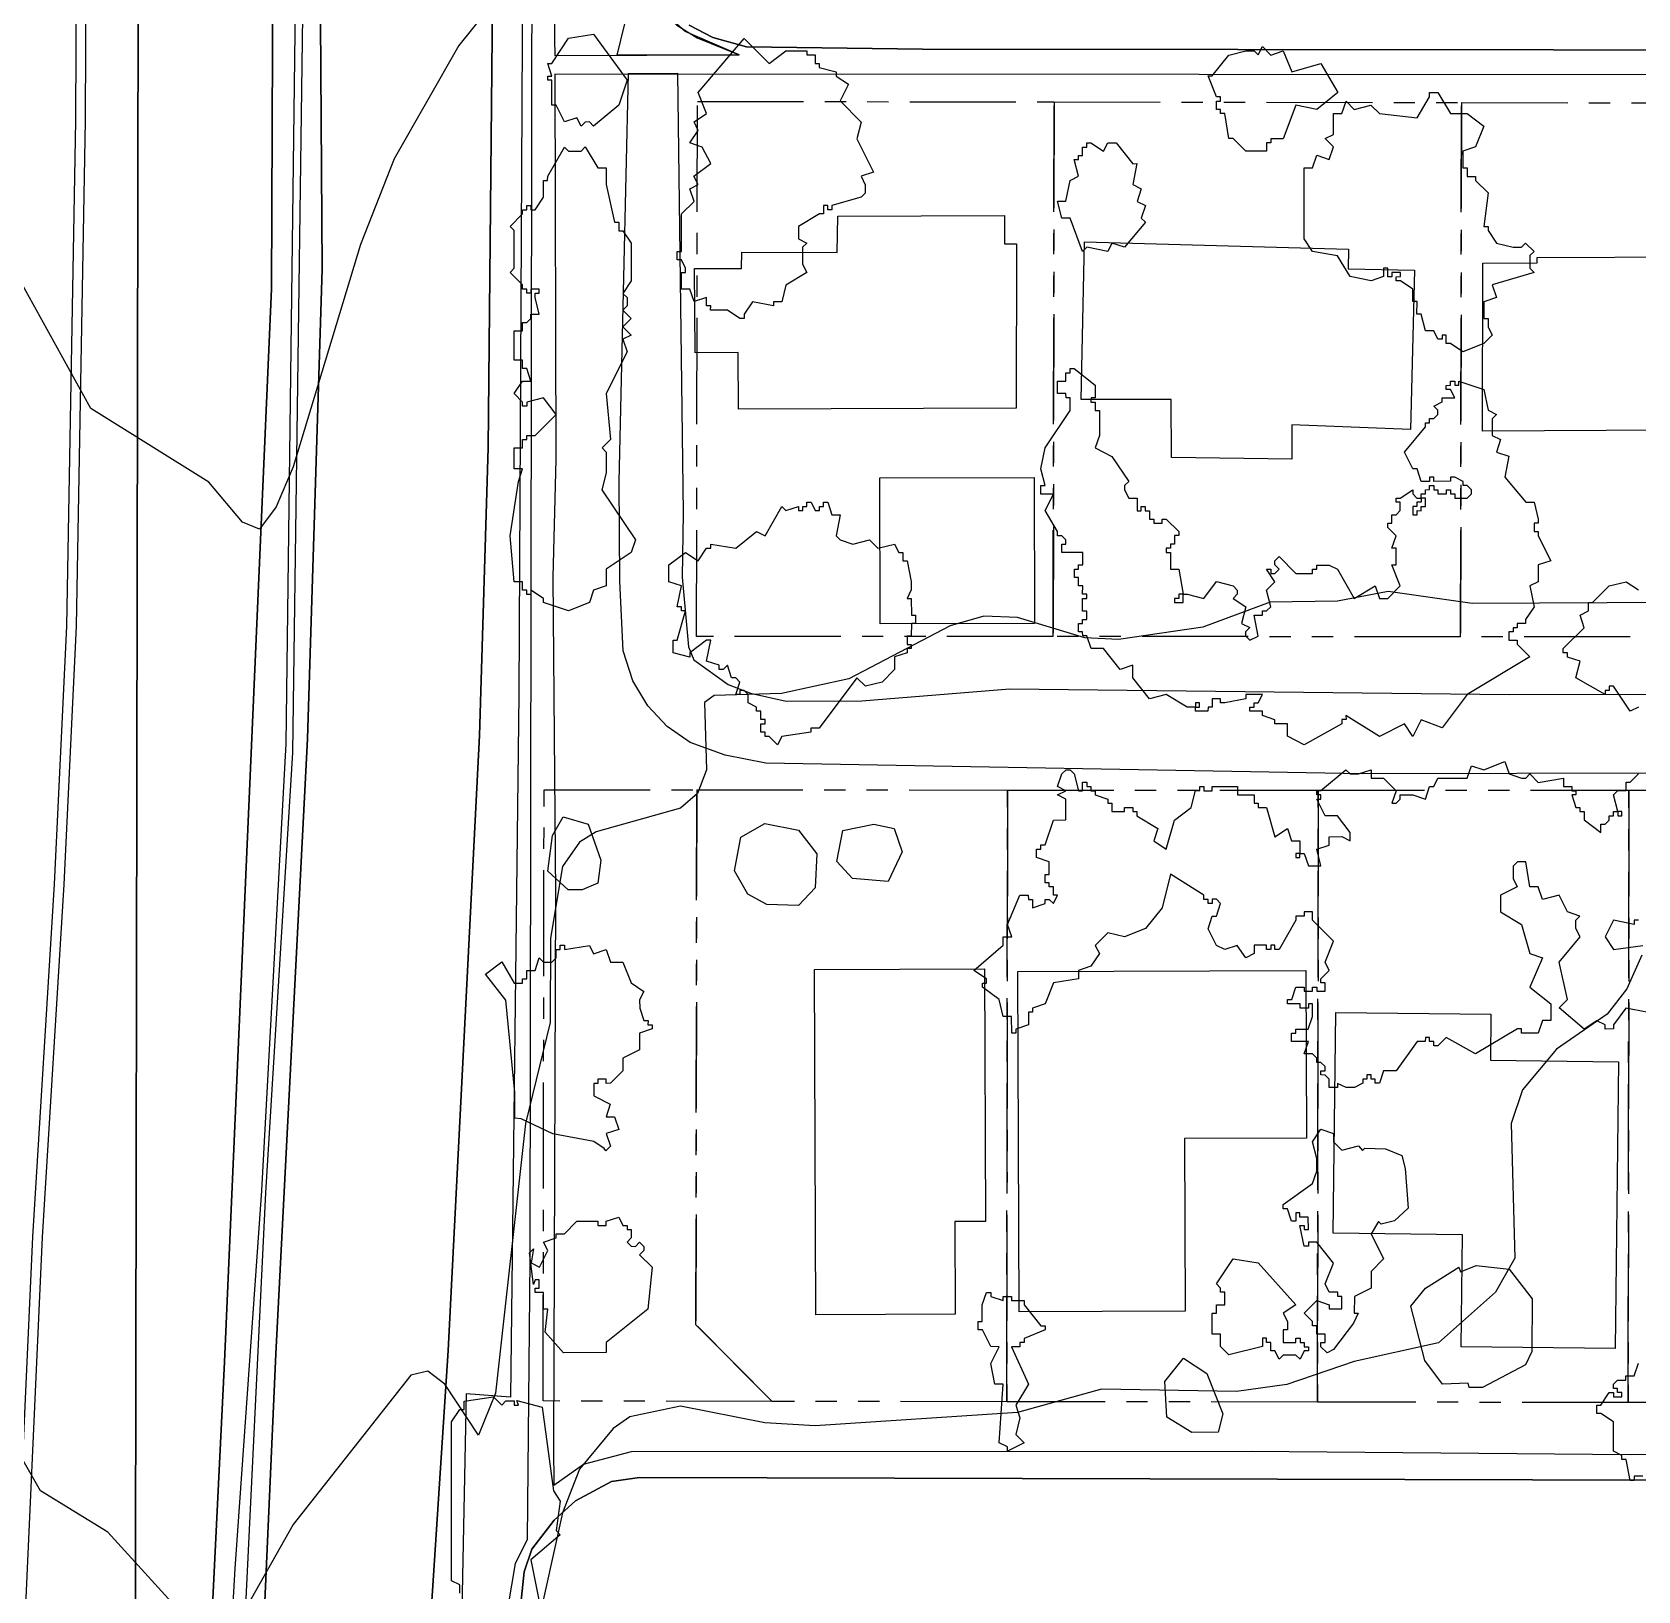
# Model space of a CAD drawing. Header units: metres. Extents: x -550 to 550, y -500 to 950.
# Drawn here: x 151.3 to 247.4, y 737.2 to 830.4 of the extents above; entities that cross this region are included whole.
import ezdxf

# ---------------------------------------------------------------- set-up
doc = ezdxf.new("R2010")
doc.units = ezdxf.units.M
doc.header["$LTSCALE"] = 2
doc.linetypes.add('PHANTOM', pattern=[6.35, 3.175, -0.635, 0.635, -0.635, 0.635, -0.635])
for name, color, linetype in [('SITE-BLDG-EXIST', 7, 'CONTINUOUS'), ('SITE-PROPERTY', 7, 'PHANTOM'), ('SITE-ROAD-CURB', 7, 'CONTINUOUS'), ('SITE-ROAD-GRAVEL', 32, 'CONTINUOUS'), ('SITE-ROAD-PAVED', 7, 'CONTINUOUS'), ('SITE-TREE-CANOPY', 94, 'CONTINUOUS'), ('TOPO-CONTOUR-MAJOR', 8, 'CONTINUOUS'), ('TOPO-CONTOUR-MINOR', 9, 'CONTINUOUS')]:
    doc.layers.add(name, color=color, linetype=linetype)

msp = doc.modelspace()

# ---------------------------------------------------------------- linework, layer by layer
at = {"layer": 'SITE-BLDG-EXIST'}
for points in [[(193.553, 807.829), (193.536, 811.222), (190.973, 811.203), (190.924, 816.242), (193.739, 816.25), (193.769, 817.229), (199.47, 817.21), (199.501, 819.379), (209.472, 819.411), (209.476, 817.72), (210.186, 817.719), (210.173, 807.897)], [(226.658, 806.897), (226.663, 804.839), (219.452, 804.937), (219.435, 808.408), (214.064, 808.415), (214.265, 817.836), (230.042, 817.394), (230.027, 816.226), (233.994, 816.143), (233.764, 806.621)], [(249.221, 808.515), (249.169, 806.579), (238.061, 806.516), (238.088, 816.571), (241.332, 816.59), (241.332, 816.901), (250.601, 816.934), (250.609, 817.801), (258.297, 817.825), (258.356, 808.481)], [(202.026, 794.993), (202.009, 803.725), (211.249, 803.747), (211.266, 795.014)], [(208.328, 759.244), (206.502, 759.236), (206.523, 753.696), (198.188, 753.662), (198.109, 774.308), (208.27, 774.35)], [(210.271, 774.192), (227.502, 774.259), (227.538, 764.237), (220.243, 764.201), (220.279, 753.89), (210.35, 753.847)], [(236.791, 751.755), (236.869, 758.452), (229.132, 758.539), (229.282, 771.743), (238.564, 771.642), (238.533, 768.884), (246.193, 768.796), (246.003, 751.655)]]:
    msp.add_lwpolyline(points, close=True, dxfattribs=at)
at = {"layer": 'SITE-PROPERTY'}
for points in [[(212.382, 794.234), (191.05, 794.239), (191.105, 826.242), (212.436, 826.204)], [(236.753, 794.214), (212.382, 794.234), (212.436, 826.204), (236.808, 826.173)], [(259.602, 794.208), (236.753, 794.214), (236.808, 826.173), (259.656, 826.133)], [(191.018, 753.059), (195.584, 748.482), (181.877, 748.51), (181.931, 785.063), (191.066, 785.062)], [(209.606, 748.464), (195.584, 748.482), (191.018, 753.059), (191.066, 785.062), (209.652, 785.05)], [(228.192, 748.44), (209.606, 748.464), (209.652, 785.05), (228.239, 785.048)], [(246.778, 748.417), (228.192, 748.44), (228.239, 785.048), (246.825, 785.036)], [(265.365, 748.382), (246.778, 748.417), (246.825, 785.036), (265.411, 785.034)]]:
    msp.add_lwpolyline(points, close=True, dxfattribs=at)
at = {"layer": 'SITE-ROAD-CURB'}
for points in [[(167.323, 913.505), (167.206, 844.571), (166.48, 787.808), (165.02, 761.091), (163.433, 738.489), (161.299, 701.161), (157.294, 622.889), (157.337, 644.969), (159.608, 685.59), (162.824, 750.86), (165.637, 815.029), (166.049, 916.343), (166.008, 950), (167.286, 950)], [(168.406, 854.87), (168.651, 816.215), (167.773, 788.118), (165.893, 751.323), (163.789, 704.217), (162.899, 673.339), (162.599, 674.318), (161.919, 675.287), (161.035, 676.066), (160.916, 676), (162.907, 711.993), (165.287, 760.968), (166.901, 787.296), (167.715, 847.53), (167.496, 905.863), (167.621, 950), (168.605, 950)], [(180.94, 943.087), (180.567, 887.625), (180.71, 845.677), (180.429, 790.76), (179.926, 748.747), (177.272, 748.928), (176.619, 716.147), (176.298, 690.218), (176.344, 671.853), (176.716, 666.079), (174.574, 666.16), (174.285, 670.643), (174.113, 694.771), (174.43, 712.101), (175.148, 735.315), (176.201, 751.532), (178.066, 788.305), (178.587, 805.513), (178.879, 836.347), (178.716, 906.271), (179.283, 937.35), (179.311, 950), (180.952, 950)], [(182.558, 829.968), (182.57, 828.978), (193.594, 829.02), (190.373, 830.415), (189.195, 831.462), (187.905, 833.187), (186.918, 835.914), (186.511, 841.387), (186.517, 857.183), (186.789, 861.254), (187.001, 861.932), (187.796, 863.333), (188.809, 864.678), (190.777, 866.433), (192.274, 867.131), (195.266, 867.895), (182.655, 867.756)]]:
    msp.add_lwpolyline(points, close=True, dxfattribs=at)
for points in [[(179.906, 635.263), (179.979, 707.878), (179.79, 736.199), (180.215, 738.779), (180.94, 740.247), (181.109, 756.954), (181.27, 877.012)], [(190.612, 830.804), (192.023, 830.068), (194.044, 829.509), (204.562, 829.362), (336.644, 829.228)], [(259.651, 827.835), (182.583, 827.866), (182.631, 804.829), (182.446, 797.788), (182.611, 778.833), (182.492, 745.784), (182.51, 743.471), (184.295, 744.736), (187.154, 745.478), (224.228, 745.509), (246.922, 745.302), (306.845, 745.371)], [(332.64, 743.558), (187.643, 743.942), (185.958, 743.7), (183.815, 742.546), (182.528, 741.39), (181.199, 739.646), (180.748, 738.3), (180.535, 736.387), (180.187, 640.268)]]:
    msp.add_lwpolyline(points, dxfattribs=at)
at = {"layer": 'SITE-ROAD-GRAVEL'}
msp.add_lwpolyline([(186.306, 828.996), (186.976, 831.776), (187.695, 833.744), (188.459, 832.308), (189.882, 830.793), (191.096, 830.035), (193.594, 829.02)], close=True, dxfattribs=at)
msp.add_lwpolyline([(286.309, 786.143), (230.866, 786.024), (195.19, 786.648), (192.754, 787.129), (190.663, 787.899), (189.288, 788.858), (188.138, 790.083), (187.234, 791.575), (186.66, 793.377), (186.455, 797.538), (186.428, 803.511), (186.978, 827.916), (189.921, 827.935), (190.259, 801.638), (190.191, 797.778), (190.572, 793.606), (190.887, 792.838), (192.949, 791.367), (194.276, 790.843), (196.417, 790.361), (200.931, 790.389), (209.787, 791.112), (239.663, 790.774), (257.989, 790.795)], dxfattribs=at)
at = {"layer": 'SITE-ROAD-PAVED'}
for points in [[(146.391, 950), (154.01, 950), (153.811, 862.197), (153.989, 842.875), (153.896, 825.089), (153.366, 794.855), (152.637, 779.416), (151.325, 758.327), (150.197, 733.234)], [(150.794, 733.2), (151.922, 758.304), (153.234, 779.393), (153.963, 794.843), (154.493, 825.088), (154.579, 842.875), (154.408, 862.197), (154.606, 950), (157.856, 950), (157.337, 644.969), (154.866, 590.789), (154.962, 588.942), (154.036, 573.926), (153.968, 564.382), (154.075, 560.389), (154.58, 554.348), (156.268, 540.43), (157.141, 531.163), (156.854, 362.695)], [(162.453, 539.21), (162.791, 643.427), (163.109, 666.909), (162.899, 673.339), (163.789, 704.217), (165.893, 751.323), (167.773, 788.118), (168.651, 816.215), (168.406, 854.87), (168.605, 950), (179.311, 950), (179.283, 937.35), (178.716, 906.271), (178.879, 836.347), (178.587, 805.513), (178.066, 788.305), (176.201, 751.532), (175.148, 735.315), (174.43, 712.101), (174.113, 694.771), (174.285, 670.643), (174.574, 666.16), (175.224, 641.364), (177.392, 607.668)], [(336.644, 829.228), (204.562, 829.362), (194.044, 829.509), (192.023, 830.068), (190.612, 830.804)], [(180.187, 640.268), (180.535, 736.387), (180.748, 738.3), (181.199, 739.646), (182.528, 741.39), (183.815, 742.546), (185.958, 743.7), (187.643, 743.942), (332.64, 743.558)]]:
    msp.add_lwpolyline(points, dxfattribs=at)
msp.add_lwpolyline([(166.049, 916.343), (165.637, 815.029), (162.824, 750.86), (159.608, 685.59), (157.337, 644.969), (157.856, 950), (166.008, 950)], close=True, dxfattribs=at)
at = {"layer": 'SITE-TREE-CANOPY'}
for points in [[(186.4, 826.015), (184.896, 824.76), (184.651, 825.016), (184.398, 825.005), (184.145, 824.761), (183.9, 825.261), (183.148, 825.007), (182.651, 826.008), (182.398, 826.009), (182.4, 827.51), (182.147, 827.511), (182.147, 827.755), (182.4, 827.755), (182.148, 828.512), (182.401, 828.511), (183.4, 830.012), (184.896, 830.255), (186.901, 827.516)], [(195.398, 828.506), (196.396, 829.261), (197.646, 829.259), (197.646, 829.015), (198.151, 829.014), (198.15, 828.514), (198.396, 828.513), (198.396, 828.257), (199.4, 828.011), (199.399, 827.756), (200.15, 827.265), (199.65, 826.265), (200.898, 825.006), (200.644, 824.005), (201.646, 822.013), (200.894, 821.758), (201.146, 821.257), (201.146, 820.756), (200.9, 820.512), (199.151, 820.014), (199.15, 819.758), (198.898, 819.758), (198.898, 820.014), (198.645, 820.014), (198.645, 819.514), (198.399, 819.514), (197.148, 818.759), (197.147, 818.014), (197.645, 817.758), (197.399, 817.513), (197.398, 816.512), (197.65, 816.011), (196.399, 815.256), (196.145, 814.256), (195.647, 814.256), (195.646, 814.011), (194.397, 814.258), (193.897, 813.513), (193.897, 813.257), (193.651, 813.258), (192.901, 813.759), (191.896, 813.76), (191.897, 814.005), (191.651, 814.005), (191.645, 814.506), (190.9, 814.262), (190.648, 815.008), (190.15, 815.008), (190.151, 816.01), (190.397, 816.009), (190.397, 816.265), (190.145, 816.755), (189.899, 816.755), (189.9, 817.256), (190.146, 817.255), (190.148, 819.514), (190.901, 820.258), (190.649, 821.015), (191.148, 821.259), (190.896, 821.76), (191.901, 822.515), (191.396, 823.505), (190.645, 823.762), (191.145, 824.507), (190.9, 825.008), (191.645, 825.507), (191.148, 826.765), (193.897, 830.01)], [(225.395, 829.013), (226.146, 829.256), (226.65, 828.01), (228.399, 828.508), (229.401, 826.761), (228.15, 825.761), (226.9, 826.007), (226.147, 824.006), (225.395, 824.007), (225.395, 823.762), (225.149, 823.763), (225.149, 823.262), (223.899, 823.264), (223.148, 824.01), (222.896, 824.01), (222.645, 825.512), (222.399, 825.513), (222.399, 825.757), (222.147, 825.758), (222.147, 826.258), (222.4, 826.258), (222.4, 826.514), (222.148, 826.514), (221.651, 827.761), (221.896, 827.76), (222.895, 829.005), (223.899, 829.259), (224.398, 829.259), (224.65, 829.014), (224.897, 829.514)], [(236.147, 825.506), (237.144, 825.505), (238.147, 824.758), (237.647, 823.513), (236.896, 823.258), (236.894, 822.257), (237.147, 822.257), (237.147, 821.756), (237.645, 821.756), (237.645, 821.511), (238.395, 820.765), (238.147, 818.763), (238.4, 818.762), (238.399, 818.507), (238.897, 817.761), (239.901, 817.515), (240.399, 817.514), (240.645, 817.758), (241.15, 817.257), (240.897, 817.013), (240.896, 816.256), (241.149, 816.011), (238.648, 815.258), (238.9, 814.512), (238.148, 814.258), (238.147, 813.256), (238.4, 813.256), (238.399, 812.756), (238.651, 812.255), (238.145, 811.755), (236.894, 811.256), (236.151, 811.757), (235.898, 811.758), (235.899, 812.258), (235.646, 812.259), (235.646, 812.014), (235.4, 812.014), (235.148, 812.515), (234.649, 812.516), (234.398, 813.506), (234.145, 813.506), (234.146, 814.263), (233.9, 814.263), (233.901, 815.008), (233.15, 815.51), (232.898, 815.51), (232.898, 815.755), (233.151, 815.766), (233.151, 816.01), (232.645, 816.011), (232.645, 815.755), (232.399, 815.755), (232.4, 816.256), (232.147, 816.256), (232.147, 815.756), (231.395, 815.512), (230.145, 815.758), (229.396, 817.005), (227.9, 817.263), (227.396, 818.009), (227.394, 822.258), (227.9, 822.257), (228.147, 823.014), (228.898, 822.757), (229.151, 823.513), (228.646, 824.014), (229.145, 824.258), (229.147, 825.515), (229.645, 825.514), (229.899, 826.259), (230.397, 825.758), (231.394, 826.013), (231.899, 825.512), (234.146, 825.264), (234.899, 826.509), (234.899, 826.765), (235.398, 826.764)], [(185.146, 822.256), (185.651, 822.256), (185.65, 821.266), (186.146, 819.007), (186.398, 819.007), (186.398, 818.506), (186.65, 818.506), (187.148, 817.76), (187.145, 815.513), (186.646, 814.757), (186.898, 814.512), (186.897, 814.012), (186.644, 813.756), (187.149, 813.255), (186.65, 812.755), (187.148, 812.265), (186.649, 812.01), (186.901, 811.264), (185.648, 808.763), (185.897, 806.015), (185.398, 805.515), (185.65, 805.259), (185.649, 804.013), (185.395, 803.012), (187.399, 800.006), (187.145, 799.261), (185.648, 798.262), (185.647, 797.261), (184.896, 797.006), (184.649, 796.261), (183.398, 795.762), (181.896, 796.265), (181.897, 796.509), (181.146, 797.011), (181.146, 796.755), (180.9, 796.755), (180.9, 797.011), (180.648, 797.011), (180.648, 797.512), (180.15, 797.513), (179.9, 800.26), (180.396, 803.508), (180.65, 804.264), (180.144, 804.265), (180.146, 805.511), (180.644, 805.51), (180.645, 806.01), (180.898, 806.01), (180.898, 806.255), (181.397, 806.265), (182.648, 807.51), (181.898, 808.512), (180.901, 808.257), (180.9, 808.012), (180.648, 808.013), (180.648, 808.257), (180.15, 808.759), (180.65, 809.514), (181.148, 809.514), (180.896, 810.259), (180.65, 810.26), (180.651, 810.76), (180.146, 810.761), (180.148, 812.507), (180.646, 812.507), (180.647, 813.007), (180.9, 813.007), (181.146, 813.262), (181.146, 813.507), (181.645, 813.507), (181.4, 814.508), (181.401, 814.764), (181.646, 814.764), (181.647, 815.008), (181.148, 815.009), (181.148, 814.764), (180.895, 814.764), (180.895, 815.009), (180.65, 815.01), (180.65, 815.265), (179.9, 816.012), (180.146, 816.256), (180.148, 818.514), (179.896, 818.759), (180.648, 819.515), (180.649, 819.759), (180.894, 819.759), (180.895, 820.015), (181.147, 820.015), (181.147, 819.759), (181.4, 819.758), (181.899, 820.514), (181.901, 821.515), (182.146, 821.515), (182.147, 821.76), (183.146, 823.505), (183.399, 823.26), (184.15, 823.259), (184.396, 823.514)], [(217.15, 822.505), (217.396, 822.516), (217.149, 821.259), (217.647, 821.014), (217.4, 820.257), (217.898, 820.012), (217.645, 819.256), (217.897, 819.011), (216.645, 817.511), (215.894, 817.757), (215.648, 817.256), (214.398, 817.514), (214.145, 817.258), (213.396, 819.261), (212.898, 819.262), (212.646, 820.263), (213.145, 820.263), (213.399, 821.508), (213.898, 821.764), (213.647, 822.765), (213.899, 822.765), (213.9, 823.009), (214.146, 823.009), (214.146, 823.51), (214.399, 823.509), (214.399, 823.765), (214.645, 823.765), (215.396, 823.263), (215.649, 823.764), (216.148, 823.763)], [(220.396, 796.76), (221.4, 796.514), (222.146, 797.515), (223.149, 797.257), (223.395, 797.012), (223.395, 796.757), (223.149, 796.512), (223.899, 796.011), (223.645, 795.01), (224.15, 794.764), (223.897, 794.509), (223.897, 794.264), (224.149, 794.008), (224.648, 794.263), (224.397, 795.509), (224.896, 795.509), (224.896, 795.765), (225.149, 795.764), (225.395, 796.009), (225.15, 797.01), (225.649, 797.51), (225.145, 798.256), (225.398, 798.256), (225.397, 798.011), (225.65, 798.011), (225.896, 798.255), (225.651, 798.511), (225.651, 798.756), (225.897, 799.011), (226.9, 798.009), (227.897, 798.008), (227.897, 798.264), (228.15, 798.263), (228.15, 798.508), (228.895, 798.507), (229.4, 798.262), (230.395, 796.514), (231.646, 797.258), (231.897, 796.512), (232.396, 796.511), (233.148, 797.256), (232.644, 798.513), (232.897, 798.513), (232.898, 799.514), (232.646, 799.515), (232.899, 800.26), (232.394, 800.761), (232.395, 801.005), (232.647, 801.005), (232.648, 801.506), (232.901, 801.505), (233.147, 801.761), (233.148, 802.261), (232.895, 802.262), (232.895, 802.507), (233.148, 802.506), (233.9, 803.006), (233.899, 802.761), (234.145, 802.505), (234.398, 802.516), (234.398, 802.76), (234.651, 802.76), (234.651, 803.005), (234.897, 803.016), (234.897, 803.26), (235.15, 803.26), (235.15, 803.015), (235.395, 803.015), (235.395, 802.759), (235.901, 802.759), (235.901, 803.014), (236.147, 803.014), (236.146, 802.758), (236.399, 802.758), (236.399, 802.513), (237.15, 802.512), (237.396, 802.757), (237.397, 803.012), (237.151, 803.258), (236.898, 803.258), (236.899, 803.514), (236.4, 803.759), (236.148, 803.759), (236.147, 803.515), (235.15, 803.505), (235.151, 803.761), (234.898, 803.761), (234.898, 803.505), (234.399, 803.506), (234.147, 804.262), (233.894, 804.263), (233.397, 805.265), (234.649, 806.765), (234.649, 807.009), (234.895, 807.009), (234.895, 807.265), (235.148, 807.265), (235.401, 807.509), (235.394, 807.765), (235.149, 808.01), (235.648, 808.265), (235.648, 808.51), (236.399, 808.509), (236.147, 809.01), (235.895, 809.01), (235.895, 809.255), (236.148, 809.266), (236.148, 809.51), (236.401, 809.51), (236.4, 809.265), (236.646, 809.265), (236.646, 809.51), (238.148, 809.007), (238.4, 807.761), (238.898, 807.516), (238.645, 807.26), (238.651, 806.259), (239.149, 806.014), (238.895, 805.258), (239.646, 805.012), (239.399, 803.755), (240.647, 802.263), (241.145, 802.262), (241.397, 801.261), (241.396, 801.005), (241.151, 801.005), (241.15, 800.505), (241.396, 800.516), (241.395, 800.26), (242.145, 798.757), (241.4, 798.513), (241.399, 797.512), (240.9, 797.257), (241.151, 796.011), (240.645, 795.255), (240.644, 795.01), (240.146, 795.011), (240.146, 794.755), (239.9, 794.756), (239.899, 794.511), (239.647, 794.511), (239.646, 794.011), (240.145, 794.01), (240.144, 793.765), (240.895, 793.008), (237.149, 790.766), (235.651, 788.765), (234.395, 789.256), (233.895, 788.256), (233.398, 789.013), (231.901, 788.258), (229.894, 789.507), (229.901, 789.262), (229.648, 789.262), (229.648, 789.006), (227.399, 787.763), (226.396, 788.265), (226.397, 789.011), (225.646, 789.012), (225.646, 789.256), (224.895, 789.513), (224.895, 789.758), (224.151, 789.759), (224.144, 790.015), (224.397, 790.014), (224.397, 790.259), (224.65, 790.259), (224.897, 790.759), (223.9, 790.76), (223.899, 790.515), (222.649, 790.261), (222.396, 790.262), (222.397, 790.506), (221.898, 790.507), (221.897, 790.006), (221.645, 790.007), (221.644, 789.762), (220.9, 789.763), (220.9, 790.008), (220.395, 790.008), (219.146, 790.755), (218.149, 790.512), (217.146, 791.759), (217.147, 792.515), (216.395, 792.26), (215.4, 793.507), (214.649, 793.508), (214.397, 794.265), (214.151, 794.265), (214.144, 794.51), (213.899, 794.511), (213.899, 795.011), (214.145, 795.011), (214.145, 795.256), (214.398, 795.255), (214.399, 795.756), (214.146, 795.756), (214.147, 796.512), (214.4, 796.512), (214.4, 796.757), (214.147, 796.757), (214.148, 797.258), (213.895, 797.258), (213.896, 797.759), (213.65, 797.759), (213.651, 798.26), (213.896, 798.259), (213.897, 798.515), (214.149, 798.515), (214.15, 799.26), (212.901, 799.262), (212.901, 799.762), (213.147, 799.762), (213.147, 800.007), (212.895, 800.263), (212.649, 800.263), (212.649, 800.508), (211.9, 801.766), (212.399, 802.755), (211.648, 802.756), (211.649, 803.257), (211.895, 803.256), (211.65, 804.258), (211.897, 805.514), (213.396, 807.759), (213.397, 808.505), (213.151, 808.505), (213.144, 808.761), (212.646, 808.762), (212.647, 809.507), (213.145, 809.506), (213.146, 810.007), (213.399, 810.006), (213.399, 810.262), (213.645, 810.262), (214.9, 809.259), (214.899, 808.514), (214.647, 808.514), (214.646, 808.258), (214.899, 808.258), (214.898, 807.758), (215.151, 807.757), (215.149, 806.256), (214.896, 805.511), (215.899, 805.009), (216.901, 803.506), (216.648, 803.261), (216.648, 803.006), (216.9, 802.516), (217.398, 802.515), (217.398, 801.759), (217.65, 801.758), (217.651, 802.014), (217.896, 802.014), (217.896, 801.758), (218.149, 801.758), (218.148, 801.257), (218.401, 801.257), (218.401, 801.012), (218.899, 801.012), (218.899, 801.256), (219.145, 801.256), (219.896, 800.51), (219.895, 800.265), (219.65, 800.265), (219.649, 799.765), (219.396, 799.765), (219.396, 799.509), (219.15, 799.509), (219.15, 799.265), (219.395, 799.264), (219.401, 798.263), (219.9, 798.263), (220.151, 796.761)], [(199.148, 801.515), (199.647, 801.514), (199.399, 800.258), (199.645, 800.013), (200.396, 799.756), (201.4, 800.01), (201.898, 799.509), (202.895, 799.764), (203.148, 799.263), (203.4, 799.263), (203.4, 798.762), (203.645, 798.762), (203.897, 797.516), (203.896, 797.015), (203.65, 796.515), (203.895, 796.514), (203.901, 795.513), (204.147, 795.513), (204.146, 795.012), (203.9, 795.013), (203.899, 794.256), (203.647, 794.257), (203.646, 793.756), (203.899, 793.756), (203.899, 793.511), (203.646, 793.511), (203.645, 793.256), (202.901, 793.012), (202.9, 792.255), (202.148, 791.511), (201.15, 791.256), (200.645, 791.758), (198.395, 788.757), (197.896, 788.758), (197.896, 788.513), (196.147, 788.259), (195.901, 787.759), (195.396, 788.26), (195.15, 788.261), (195.15, 788.505), (194.897, 788.506), (194.898, 789.006), (195.151, 789.006), (195.151, 789.262), (194.898, 789.262), (194.899, 789.763), (194.646, 789.763), (194.647, 790.008), (194.148, 790.264), (194.149, 790.765), (193.897, 791.01), (193.651, 791.01), (193.651, 790.765), (193.398, 790.755), (193.644, 791.511), (193.399, 791.756), (193.146, 791.756), (192.894, 792.513), (192.648, 792.257), (192.396, 792.258), (192.396, 792.513), (191.645, 792.759), (191.899, 794.005), (191.647, 794.005), (190.648, 793.261), (190.648, 793.005), (189.644, 793.262), (189.645, 794.008), (189.898, 794.007), (190.399, 795.764), (190.146, 795.764), (190.146, 796.009), (189.901, 796.01), (190.148, 797.255), (189.397, 797.512), (189.398, 798.513), (190.396, 799.257), (191.147, 798.755), (191.647, 799.511), (191.899, 799.511), (191.9, 799.756), (193.395, 799.509), (194.646, 800.509), (195.151, 800.263), (196.151, 802.008), (196.396, 801.763), (197.148, 802.007), (197.147, 801.762), (197.4, 801.762), (197.4, 802.007), (197.646, 802.006), (197.646, 802.262), (197.899, 802.262), (198.144, 801.761), (198.397, 801.761), (198.397, 802.005), (198.65, 802.005), (198.651, 802.261), (198.896, 802.261)], [(234.397, 802.26), (234.145, 802.26), (234.144, 802.015), (233.899, 802.005), (233.898, 801.515), (234.151, 801.515), (234.151, 801.76), (234.397, 801.759), (234.397, 802.015), (234.65, 802.015), (234.65, 802.515), (234.398, 802.516)], [(219.898, 796.761), (219.898, 796.505), (219.645, 796.505), (219.644, 796.261), (220.15, 796.26), (220.151, 796.761)], [(221.146, 790.007), (221.146, 790.263), (220.901, 790.263), (220.9, 790.008)], [(185.317, 780.865), (185.14, 779.475), (184.213, 779.087), (183.377, 779.088), (182.164, 780.19), (182.426, 782.326), (183.074, 783.448), (184.562, 783.002)], [(203.342, 781.354), (202.519, 779.586), (200.377, 779.756), (199.445, 780.769), (199.798, 782.626), (201.659, 783.013), (202.867, 782.745)], [(246.149, 783.513), (246.395, 783.512), (246.395, 783.757), (246.149, 783.757)], [(226.9, 781.257), (226.899, 781.012), (227.145, 781.012), (227.145, 781.256)], [(185.534, 763.601), (184.902, 764.024), (182.46, 764.483), (180.565, 765.387), (180.179, 765.421), (180.188, 766.967), (179.647, 772.485), (178.427, 774.033), (179.397, 774.766), (180.147, 773.508), (180.645, 773.507), (180.646, 773.763), (180.899, 773.763), (180.899, 774.263), (181.398, 774.262), (181.644, 775.007), (181.897, 774.762), (182.395, 774.762), (182.649, 775.006), (182.649, 775.507), (182.895, 775.506), (182.895, 775.762), (183.148, 775.762), (183.148, 775.506), (184.651, 775.76), (184.896, 775.259), (185.647, 775.514), (185.899, 774.757), (186.651, 774.756), (187.147, 773.51), (187.898, 773.008), (187.645, 772.508), (187.651, 772.007), (187.896, 771.262), (188.149, 771.262), (188.148, 771.006), (188.401, 771.005), (188.401, 770.761), (187.649, 770.506), (187.648, 769.516), (186.65, 769.005), (186.649, 768.26), (185.897, 767.516), (185.651, 767.505), (185.645, 767.761), (185.146, 767.761), (185.146, 767.506), (184.9, 767.506), (184.899, 766.761), (185.895, 766.259), (185.649, 765.514), (186.147, 765.513), (186.399, 764.756), (185.647, 764.513), (185.899, 763.756), (185.618, 763.478)], [(230.347, 753.154), (229.144, 751.587), (228.765, 751.398), (228.4, 751.755), (228.4, 752.011), (228.646, 752.01), (228.647, 752.511), (228.148, 752.512), (228.149, 753.012), (227.896, 753.012), (227.896, 753.257), (227.398, 753.758), (228.151, 754.514), (228.895, 754.257), (228.894, 754.012), (229.646, 754.011), (229.647, 754.757), (229.401, 754.757), (229.401, 755.013), (228.896, 755.013), (228.65, 755.514), (229.151, 756.76), (228.148, 758.007), (227.649, 758.007), (227.649, 757.763), (227.396, 757.763), (227.145, 759.009), (227.398, 759.009), (227.398, 758.764), (227.65, 758.764), (227.644, 759.509), (227.146, 759.51), (227.146, 759.765), (226.9, 759.766), (226.9, 759.265), (226.647, 759.266), (226.395, 760.011), (226.149, 760.011), (226.15, 760.256), (227.9, 761.511), (228.146, 762.256), (228.147, 763.012), (227.896, 764.014), (228.395, 764.758), (229.146, 764.513), (229.146, 764.012), (229.651, 763.511), (230.648, 763.766), (230.886, 763.487), (231.034, 763.632), (232.256, 763.597), (233.245, 763.195), (233.434, 762.405), (233.627, 760.046), (232.791, 759.28), (231.997, 759.092), (231.843, 759.248), (231.4, 758.514), (232.149, 757.012), (231.397, 756.256), (231.396, 755.255), (230.398, 754.756), (230.397, 753.766), (230.628, 753.765)], [(181.306, 757.61), (181.151, 756.765), (181.649, 756.509), (182.149, 757.509), (181.897, 758.01), (182.648, 758.265), (182.648, 758.51), (183.147, 758.509), (183.899, 759.265), (185.149, 759.263), (185.149, 759.007), (185.647, 759.006), (185.648, 759.262), (186.399, 759.506), (186.644, 759.005), (186.897, 759.005), (186.897, 758.76), (187.15, 758.76), (187.149, 758.259), (186.896, 758.015), (187.148, 757.759), (187.401, 757.758), (187.647, 758.014), (187.9, 757.758), (187.899, 757.513), (187.646, 757.257), (188.397, 756.511), (188.148, 754.009), (185.645, 752.01), (185.645, 751.409), (183.096, 751.39), (181.995, 752.615), (182.151, 754.005), (181.898, 754.006), (181.9, 755.007), (181.401, 755.007), (181.394, 755.263), (181.647, 755.263), (181.648, 755.763), (181.395, 755.764), (181.303, 755.475), (181.067, 757.377)], [(226.9, 754.26), (226.148, 753.76), (226.401, 753.259), (226.4, 752.758), (226.147, 752.759), (226.146, 752.014), (226.898, 752.013), (226.898, 752.257), (227.151, 752.257), (227.15, 752.012), (227.396, 752.012), (227.396, 751.756), (227.649, 751.756), (227.648, 751.511), (227.395, 751.511), (227.149, 751.011), (226.897, 751.256), (226.145, 751.257), (225.899, 751.013), (225.647, 751.514), (225.394, 751.514), (225.395, 752.014), (225.149, 752.015), (225.149, 752.26), (224.897, 752.26), (224.896, 751.759), (222.894, 751.261), (222.396, 751.762), (222.397, 752.508), (221.899, 752.508), (221.9, 753.765), (222.146, 753.765), (222.147, 754.266), (222.645, 754.265), (222.646, 755.01), (222.401, 755.011), (222.401, 755.255), (222.148, 755.511), (223.147, 757.012), (224.65, 756.765)], [(234.613, 750.935), (233.775, 754.173), (234.647, 755.262), (236.649, 756.505), (236.74, 756.227), (237.689, 756.604), (239.661, 756.39), (241.035, 754.62), (241.024, 751.461), (240.63, 750.671), (238.059, 749.306), (237.272, 749.307), (237.202, 749.574), (235.678, 749.51)], [(209.396, 754.515), (209.396, 754.76), (209.895, 754.76), (209.894, 754.515), (210.646, 754.514), (210.645, 754.258), (211.648, 753.011), (211.901, 753.011), (211.9, 752.755), (210.65, 752.256), (210.649, 752.011), (210.397, 752.011), (210.396, 751.756), (209.898, 751.756), (210.899, 749.508), (210.146, 748.263), (210.398, 747.506), (210.151, 746.505), (210.649, 746.015), (209.651, 745.505), (209.644, 745.761), (209.146, 746.006), (209.396, 749.51), (208.898, 749.51), (208.647, 750.757), (209.147, 751.757), (208.648, 751.758), (208.151, 752.76), (207.898, 752.76), (207.899, 753.26), (208.144, 753.26), (208.146, 754.261), (208.399, 755.006), (208.645, 755.006), (208.645, 754.761)], [(222.525, 747.747), (222.256, 746.635), (220.677, 746.625), (219.182, 747.54), (219.072, 749.675), (220.184, 751.076), (221.58, 750.162)]]:
    msp.add_lwpolyline(points, close=True, dxfattribs=at)
for points in [[(247.4, 790.007), (246.901, 789.763), (245.899, 791.255), (245.646, 791.255), (245.646, 791.011), (245.4, 791.011), (245.4, 790.755), (243.646, 791.758), (243.9, 792.759), (243.149, 793.005), (243.149, 793.261), (242.896, 793.261), (242.896, 793.506), (244.148, 794.761), (243.896, 795.507), (244.395, 795.762), (244.396, 796.263), (244.648, 796.262), (245.647, 797.262), (246.651, 797.506), (247.395, 797.015)], [(247.896, 771.764), (246.647, 772.01), (245.901, 771.01), (245.901, 770.765), (245.395, 770.755), (245.396, 771.011), (244.897, 771.256), (244.145, 770.756), (242.644, 772.015), (243.151, 772.515), (242.648, 774.763), (243.9, 776.263), (243.648, 776.764), (243.648, 777.264), (243.894, 777.509), (243.15, 777.765), (242.646, 778.756), (241.649, 778.513), (241.397, 779.258), (240.898, 779.259), (240.647, 780.761), (240.149, 780.762), (239.896, 780.506), (239.895, 779.761), (240.147, 779.26), (239.149, 778.761), (239.148, 777.759), (240.397, 777.013), (240.9, 775.266), (241.651, 775.009), (240.898, 773.263), (242.146, 772.261), (242.145, 771.259), (241.646, 771.26), (241.4, 770.515), (240.396, 770.505), (240.396, 770.761), (240.15, 770.761), (237.649, 769.263), (235.894, 770.255), (235.395, 769.755), (235.149, 769.755), (235.15, 770.011), (234.897, 770.012), (234.897, 770.256), (234.645, 770.257), (234.644, 770.012), (234.146, 770.013), (232.901, 768.257), (232.149, 768.258), (231.896, 767.513), (231.65, 767.513), (231.65, 767.758), (231.397, 767.758), (231.398, 768.014), (231.145, 768.014), (231.145, 767.758), (230.899, 767.759), (230.899, 767.514), (230.4, 767.259), (229.901, 767.259), (229.396, 767.505), (229.396, 767.26), (228.897, 767.261), (228.898, 767.761), (228.645, 768.006), (228.399, 768.007), (228.4, 768.262), (228.646, 768.262), (228.646, 768.507), (228.4, 768.763), (228.148, 768.763), (228.148, 769.008), (227.896, 769.264), (227.397, 769.265), (227.651, 770.01), (226.647, 770.011), (226.647, 770.512), (226.9, 770.511), (226.9, 770.756), (227.645, 770.755), (227.898, 771.511), (227.899, 772.256), (227.647, 772.257), (227.646, 772.012), (227.148, 772.013), (227.148, 772.257), (226.397, 772.258), (226.397, 772.514), (226.65, 772.514), (226.897, 773.259), (227.395, 773.258), (227.395, 773.013), (227.9, 773.013), (227.901, 773.258), (228.146, 773.257), (228.146, 773.013), (228.645, 773.012), (228.645, 773.512), (228.399, 773.513), (228.4, 773.757), (228.899, 774.257), (228.647, 774.758), (229.147, 776.015), (227.899, 777.262), (227.899, 777.763), (227.401, 777.763), (227.4, 777.507), (226.895, 777.508), (226.895, 777.263), (225.895, 775.507), (225.65, 775.507), (225.65, 775.763), (225.397, 775.764), (225.397, 775.508), (225.151, 775.508), (225.144, 775.764), (224.4, 775.765), (224.399, 775.264), (223.901, 775.009), (223.396, 775.755), (222.644, 775.511), (222.146, 775.757), (221.649, 776.758), (221.896, 777.514), (222.148, 777.514), (222.395, 778.259), (222.15, 778.515), (221.897, 778.516), (221.896, 778.26), (221.651, 778.26), (221.651, 778.505), (221.398, 778.505), (221.399, 778.761), (219.399, 780.009), (218.898, 778.008), (217.899, 776.763), (216.649, 776.264), (215.645, 776.51), (214.9, 775.755), (215.145, 775.265), (214.645, 774.509), (213.901, 774.265), (213.9, 773.765), (212.397, 773.511), (211.897, 772.266), (211.145, 772.011), (211.145, 771.755), (210.899, 771.755), (210.898, 771.01), (210.147, 770.755), (210.146, 770.51), (209.901, 770.511), (209.895, 771.512), (209.396, 771.512), (209.145, 772.514), (208.149, 773.26), (208.149, 773.505), (208.395, 773.505), (208.395, 773.761), (207.645, 774.262), (209.395, 775.762), (209.395, 776.262), (209.901, 776.262), (209.649, 777.007), (210.396, 778.764), (210.894, 778.763), (210.901, 778.507), (211.147, 778.507), (211.146, 778.006), (211.898, 778.261), (211.898, 778.506), (212.151, 778.506), (212.396, 778.261), (212.65, 778.761), (212.397, 778.761), (212.398, 779.262), (212.145, 779.262), (212.145, 779.507), (211.899, 779.507), (211.9, 780.008), (212.146, 780.007), (212.147, 780.764), (211.396, 781.01), (211.396, 781.51), (211.649, 781.51), (211.649, 781.766), (211.895, 781.765), (212.396, 783.255), (213.147, 783.265), (213.149, 784.511), (212.65, 784.757), (213.149, 785.012), (212.651, 785.257), (212.898, 786.013), (213.151, 786.258), (213.397, 786.257), (213.649, 786.012), (213.9, 785.011), (214.146, 785.011), (214.147, 785.511), (214.4, 785.511), (214.399, 785.255), (214.645, 785.266), (214.645, 785.01), (214.898, 785.01), (214.897, 784.765), (215.648, 784.508), (215.648, 784.263), (215.901, 784.263), (215.9, 783.762), (216.644, 783.762), (216.645, 784.006), (217.15, 784.006), (217.15, 783.761), (217.396, 783.761), (217.395, 783.505), (218.651, 782.758), (218.397, 782.013), (219.148, 781.511), (219.649, 783.257), (220.647, 784.012), (220.901, 785.013), (221.147, 785.013), (221.147, 785.257), (221.4, 785.257), (221.4, 785.012), (221.898, 785.012), (221.898, 785.257), (223.401, 785.266), (223.4, 784.765), (224.397, 784.764), (224.397, 784.263), (224.65, 784.263), (224.649, 784.007), (225.148, 784.007), (225.651, 782.259), (226.396, 782.759), (226.648, 782.013), (227.146, 782.013), (227.145, 781.256), (227.398, 781.256), (227.65, 780.511), (228.394, 780.51), (228.15, 781.511), (228.894, 781.755), (228.895, 782.255), (229.646, 782.266), (230.145, 782.009), (230.145, 782.51), (229.395, 783.512), (228.651, 783.513), (228.147, 784.514), (228.399, 784.514), (228.4, 784.759), (228.147, 784.759), (228.147, 785.015), (228.4, 785.015), (229.897, 786.259), (230.15, 786.014), (230.648, 786.013), (231.4, 786.257), (231.399, 785.756), (232.151, 785.755), (232.901, 785.009), (232.647, 784.264), (232.9, 784.264), (233.146, 784.508), (233.146, 784.764), (233.898, 784.763), (234.649, 784.506), (234.895, 785.262), (235.148, 785.262), (235.395, 785.762), (237.15, 785.76), (237.397, 786.505), (238.148, 786.259), (239.398, 786.758), (239.65, 786.013), (240.401, 785.756), (240.647, 785.755), (240.9, 786.011), (241.398, 785.51), (242.901, 785.764), (242.9, 785.263), (243.399, 785.263), (243.398, 785.007), (243.651, 785.006), (243.651, 784.762), (243.398, 784.762), (243.65, 784.005), (243.895, 784.005), (243.895, 783.76), (244.148, 783.76), (244.147, 783.259), (245.15, 782.513), (245.151, 783.013), (245.397, 783.013), (245.65, 783.257), (245.65, 783.513), (245.896, 783.513), (245.896, 783.758), (246.149, 783.757), (245.898, 784.759), (246.151, 785.014), (246.649, 785.014), (246.65, 785.514), (246.896, 785.514), (247.395, 786.014)], [(247.398, 777.26), (247.145, 777.26), (247.145, 777.015), (245.895, 777.261), (245.395, 776.261), (245.9, 775.515), (247.649, 775.758)], [(247.65, 744.01), (247.145, 744.011), (247.145, 743.755), (246.899, 743.756), (246.648, 745.013), (246.395, 745.013), (246.395, 745.258), (245.897, 745.514), (245.899, 747.261), (245.148, 747.762), (244.896, 747.763), (244.896, 748.263), (245.149, 748.263), (245.649, 749.008), (245.894, 749.007), (245.901, 748.763), (246.4, 748.762), (246.4, 749.007), (246.147, 749.007), (246.147, 749.263), (245.895, 749.263), (245.895, 749.508), (246.148, 749.763), (246.647, 749.763), (246.647, 750.007), (247.145, 750.007), (247.399, 750.763)], [(176.898, 737.015), (176.899, 737.516), (176.401, 737.761), (176.399, 747.261), (176.898, 748.005), (177.151, 748.005), (177.145, 748.505), (178.9, 748.759), (179.398, 748.258), (179.644, 748.513), (180.15, 748.513), (180.15, 748.257), (180.395, 748.257), (180.305, 748.535), (181.814, 748.132), (182.502, 743.126), (182.895, 742.514), (182.647, 740.756), (182.899, 740.511), (181.149, 739.012), (181.644, 736.508)]]:
    msp.add_lwpolyline(points, dxfattribs=at)
at = {"layer": 'TOPO-CONTOUR-MAJOR'}
for points in [[(249.542, 796.274), (237.451, 796.208), (232.413, 796.917), (229.39, 796.349), (225.359, 796.28), (221.329, 794.788), (216.291, 794.059), (214.276, 794.159), (210.245, 795.377), (208.23, 795.44), (206.215, 794.866), (200.169, 791.71), (196.139, 790.822), (192.108, 790.697), (191.535, 790.293), (191.651, 786.263), (191.1, 784.846), (190.093, 783.956), (185.055, 782.552), (184.047, 781.927), (183.04, 780.47), (182.324, 776.186), (182.291, 771.148), (180.825, 765.103), (179.032, 748.981), (178.001, 746.463), (175.986, 749.511), (174.979, 750.295), (173.971, 750.062), (166.918, 741.116), (163.895, 735.75)], [(160.872, 735.143), (155.834, 740.669), (151.804, 743.128), (150.774, 744.95)]]:
    msp.add_lwpolyline(points, dxfattribs=at)
msp.add_lwpolyline([(193.696, 782.232), (195.131, 783.042), (197.146, 782.659), (198.254, 781.225), (198.154, 779.2), (197.146, 778.149), (195.249, 778.202), (194.123, 778.82), (193.331, 780.217)], close=True, dxfattribs=at)
at = {"layer": 'TOPO-CONTOUR-MINOR'}
for points in [[(180.017, 833.57), (176.824, 829.59), (172.963, 822.802), (170.948, 817.674), (166.918, 804.391), (165.91, 801.985), (164.903, 800.645), (163.895, 801.065), (161.88, 803.468), (154.826, 807.862), (149.788, 816.964)], [(247.593, 775.179), (246.706, 773.164), (245.512, 771.653), (242.489, 769.554), (240.458, 767.118), (239.77, 765.103), (239.99, 757.042), (238.85, 755.027), (235.436, 751.99), (230.397, 750.88), (226.367, 749.5), (223.344, 749.072), (215.283, 749.211), (210.245, 747.824), (198.154, 747.031), (195.131, 747.193), (190.093, 748.191), (187.07, 747.565), (186.062, 746.866), (184.047, 744.435), (183.04, 741.817), (180.39, 729.836)]]:
    msp.add_lwpolyline(points, dxfattribs=at)

doc.saveas('drawing.dxf')
